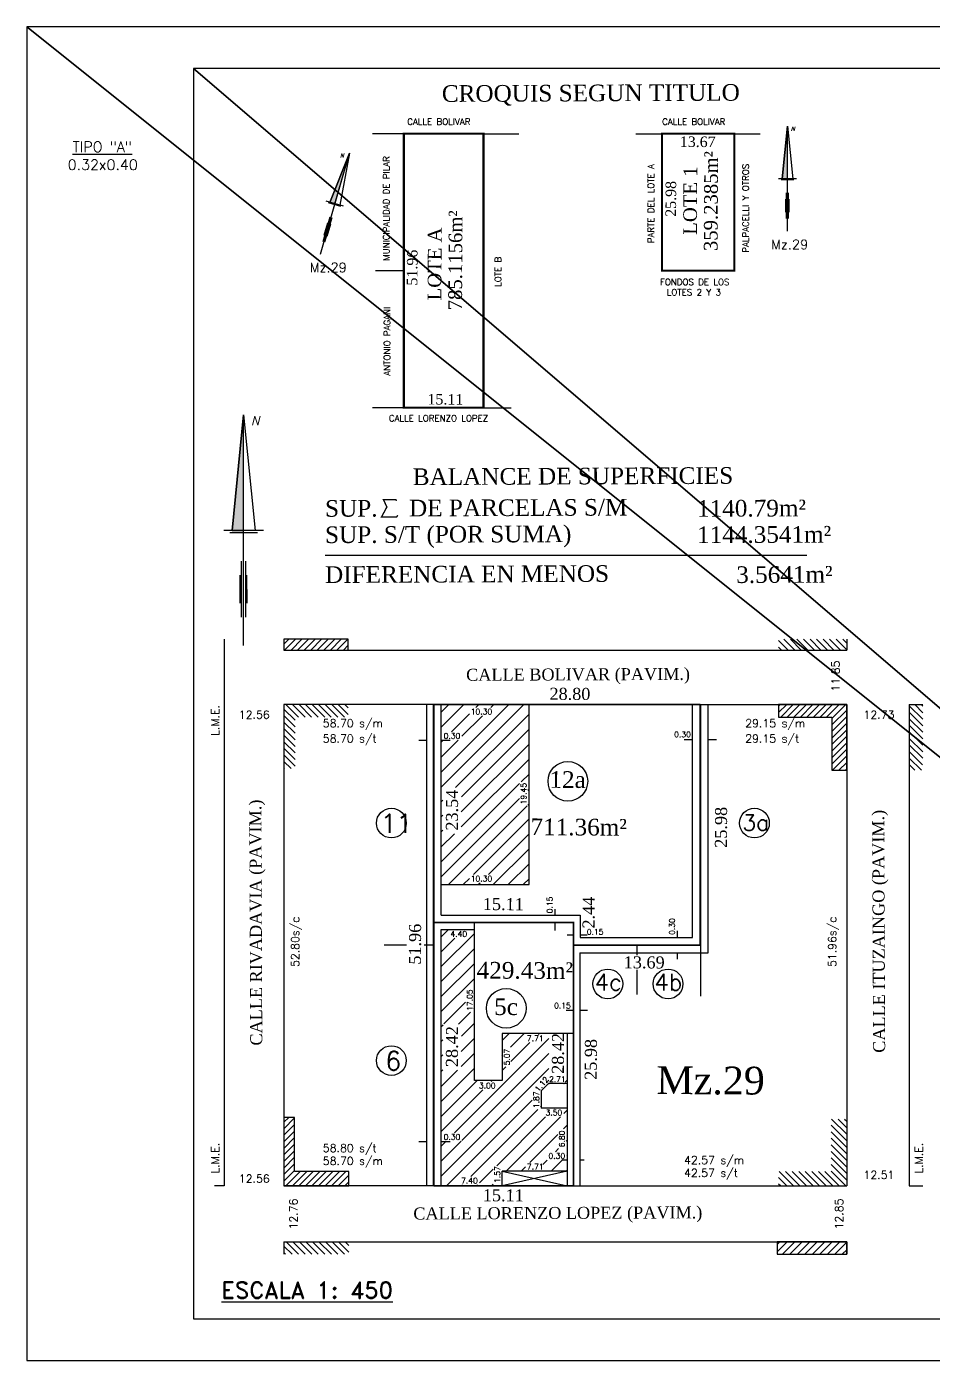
# Model space of a CAD drawing. Extents: x 18 to 418, y -9 to 311.
# Drawn here: x 18 to 235.5, y -9.4 to 310.6 of the extents above; entities that cross this region are included whole.
import ezdxf
from ezdxf.enums import TextEntityAlignment as Align

# ---------------------------------------------------------------- set-up
doc = ezdxf.new("R2010")
doc.units = 0
doc.linetypes.add('ACAD_ISO10W100', pattern=[18.5, 12, -3, 0.5, -3])
doc.layers.get('0').update_dxf_attribs({"linetype": 'CONTINUOUS'})
doc.layers.add('CARATULA', color=7, linetype='CONTINUOUS')
doc.layers.add('OTROS', color=3, linetype='CONTINUOUS')
doc.styles.add('ROMAND', font='romand.shx', dxfattribs={"height": 4})
doc.styles.add('STYLE1', font='simplex.shx')
doc.styles.add('STYLE2', font='italic.shx')
doc.styles.add('STYLE6', font='Times New Roman')
pattern_1 = [(45, (3108.493, 1582.2333), (-0.7856734, 0.7856734), [])]

# ---------------------------------------------------------------- blocks, each defined once
blk = doc.blocks.new('NORTH')
blk.add_hatch(color=256).paths.add_polyline_path([(371.3, 0), (185, 18.5), (185, 0)], flags=0)
for p, q in [((181.5, -22.2), (181.5, 22.2)), ((185, -31.9), (185, 31.9)), ((0, 0), (371.3, 0)), ((45.6, 3.5), (135.6, 3.5)), ((68.1, 5.5), (113.1, 5.5)), ((185, 18.5), (371.3, 0)), ((371.3, 0), (185, -18.5)), ((45.6, -3.5), (135.6, -3.5)), ((68.1, -5.5), (113.1, -5.5))]:
    blk.add_line(p, q)
blk.add_lwpolyline([(371.3, 0), (185, 18.5), (185, 0)], close=True)

msp = doc.modelspace()

# ---------------------------------------------------------------- hatches: boundary and pattern name
h = msp.add_hatch()
h.set_pattern_fill('ANSI31', color=256, scale=8.88888, angle=270, style=0, pattern_type=2)
h.set_pattern_definition([(315, (3108.493, 1582.2333), (0.7856734, 0.7856734), [])])
h.paths.add_polyline_path([(95.1, 147.96), (79.65, 147.96), (79.65, 132.57), (82.34, 132.57), (82.34, 144.94), (95.1, 144.94)], flags=0)
h.paths.add_polyline_path([(214.69, 163.65), (198.35, 163.65), (198.35, 161.04), (214.69, 161.04)], flags=0)
h.paths.add_polyline_path([(232.96, 147.96), (229.7, 147.96), (229.7, 132.19), (232.89, 132.19)], flags=0)
h.paths.add_polyline_path([(214.69, 48.49), (210.93, 48.49), (210.93, 35.93), (198.35, 35.93), (198.35, 32.49), (214.69, 32.49)], flags=0)
h.paths.add_polyline_path([(95.23, 19.03), (79.65, 19.03), (79.65, 16.06), (95.23, 16.06)], flags=0)
h = msp.add_hatch()
h.set_pattern_fill('ANSI31', color=256, scale=8.88888, style=0, pattern_type=2)
h.set_pattern_definition(pattern_1)
h.paths.add_polyline_path([(95.1, 163.65), (79.65, 163.65), (79.65, 161.04), (95.1, 161.04)], flags=0)
h = msp.add_hatch()
h.set_pattern_fill('ANSI31', color=256, scale=0.8, style=0, pattern_type=2)
h.paths.add_polyline_path([(138.46, 104.74), (138.46, 105.18), (117.39, 105.18), (117.39, 104.74)], flags=0)
h.paths.add_polyline_path([(117.39, 105.18), (129.89, 105.18), (124.15, 105.18), (124.15, 107.18), (117.39, 107.18), (117.39, 105.18)], flags=0)
h.paths.add_polyline_path([(129.89, 105.18), (138.46, 105.18), (138.46, 107.18), (138.46, 107.18), (124.15, 107.18), (129.89, 107.18)], flags=0)
h.paths.add_polyline_path([(117.39, 107.18), (138.46, 107.18), (138.46, 116.96), (117.39, 116.96)], flags=0)
h.paths.add_polyline_path([(117.39, 116.96), (122.19, 116.96), (117.78, 116.99), (117.84, 128.06), (117.39, 128.06), (117.39, 116.99)], flags=0)
h.paths.add_polyline_path([(122.19, 116.96), (138.46, 116.96), (138.46, 123.66), (122.23, 123.66)], flags=0)
h.paths.add_polyline_path([(122.23, 123.66), (138.16, 123.66), (136.16, 123.66), (136.16, 128.03), (136.16, 128.06), (117.84, 128.06), (122.25, 128.03), (122.23, 123.66)], flags=0)
h.paths.add_polyline_path([(138.16, 123.66), (138.46, 123.66), (138.46, 129.41), (138.46, 129.41), (136.16, 129.41), (138.16, 129.41)], flags=0)
h.paths.add_polyline_path([(117.39, 128.06), (136.16, 128.06), (136.16, 129.41), (117.39, 129.41)], flags=0)
h.paths.add_polyline_path([(117.39, 129.41), (138.46, 129.41), (138.46, 139.42), (117.39, 139.42)], flags=0)
h.paths.add_polyline_path([(117.39, 139.42), (122.38, 139.42), (117.65, 139.42), (117.65, 141.42), (117.39, 141.42), (117.39, 139.42)], flags=0)
h.paths.add_polyline_path([(122.38, 139.42), (138.46, 139.42), (138.46, 141.42), (138.46, 141.42), (117.65, 141.42), (122.38, 141.42)], flags=0)
h.paths.add_polyline_path([(117.39, 141.42), (138.46, 141.42), (138.46, 145.26), (117.39, 145.26)], flags=0)
h.paths.add_polyline_path([(117.39, 145.26), (129.89, 145.26), (124.15, 145.26), (124.15, 147.26), (117.39, 147.26), (117.39, 145.26)], flags=0)
h.paths.add_polyline_path([(129.89, 145.26), (138.46, 145.26), (138.46, 147.26), (138.46, 147.26), (124.15, 147.26), (129.89, 147.26)], flags=0)
h.paths.add_polyline_path([(117.39, 147.26), (138.46, 147.26), (138.46, 147.96), (117.39, 147.96)], flags=0)
h = msp.add_hatch()
h.set_pattern_fill('ANSI31', color=256, scale=8.88888, style=0, pattern_type=2)
h.set_pattern_definition(pattern_1)
h.paths.add_polyline_path([(214.69, 147.96), (198.35, 147.96), (198.35, 144.94), (211.11, 144.94), (211.11, 132.19), (214.69, 132.19)], flags=0)
h = msp.add_hatch()
h.set_pattern_fill('ANSI31', color=256, scale=0.8, style=0, pattern_type=2)
h.paths.add_polyline_path([(117.39, 32.49), (132.02, 32.49), (132.02, 32.71), (117.39, 32.71)], flags=0)
h.paths.add_polyline_path([(117.39, 32.71), (126.56, 32.71), (121.83, 32.71), (121.84, 34.71), (117.39, 34.71), (117.39, 32.71)], flags=0)
h.paths.add_polyline_path([(126.56, 32.71), (132.02, 32.71), (132.02, 32.83), (126.56, 32.83)], flags=0)
h.paths.add_polyline_path([(126.56, 32.83), (131.85, 32.83), (129.85, 32.83), (129.85, 34.71), (129.85, 34.71), (121.84, 34.71), (126.57, 34.71), (126.56, 32.83)], flags=0)
h.paths.add_polyline_path([(131.85, 32.83), (132.02, 32.83), (132.02, 35.98), (147.59, 35.98), (147.59, 36.07), (131.86, 36.07), (131.86, 35.98)], flags=0)
h.paths.add_polyline_path([(117.39, 34.71), (129.85, 34.71), (129.86, 37.31), (117.39, 37.31)], flags=0)
h.paths.add_polyline_path([(131.86, 36.07), (141.77, 36.07), (137.61, 36.07), (137.61, 37.31), (137.61, 37.31), (129.86, 37.31), (131.86, 37.31), (131.86, 36.07)], flags=0)
h.paths.add_polyline_path([(141.77, 36.07), (147.59, 36.07), (147.59, 38.07), (147.59, 38.07), (137.61, 38.07), (141.77, 38.07)], flags=0)
h.paths.add_polyline_path([(117.39, 37.31), (137.61, 37.31), (137.61, 38.07), (117.39, 38.07)], flags=0)
h.paths.add_polyline_path([(117.39, 38.07), (147.59, 38.07), (147.59, 38.65), (117.39, 38.65)], flags=0)
h.paths.add_polyline_path([(117.39, 38.65), (147.54, 38.65), (142.81, 38.65), (142.81, 40.65), (117.39, 40.65), (117.39, 38.65)], flags=0)
h.paths.add_polyline_path([(147.54, 38.65), (147.59, 38.65), (147.59, 40.65), (147.59, 40.65), (142.81, 40.65), (147.54, 40.65)], flags=0)
h.paths.add_polyline_path([(117.39, 40.65), (147.59, 40.65), (147.59, 41.4), (117.39, 41.4)], flags=0)
h.paths.add_polyline_path([(117.39, 41.4), (147.35, 41.4), (145.35, 41.4), (145.35, 43.19), (117.39, 43.19), (117.39, 41.4)], flags=0)
h.paths.add_polyline_path([(147.35, 41.4), (147.59, 41.4), (147.59, 46.13), (147.59, 46.13), (145.35, 46.13), (147.35, 46.13)], flags=0)
h.paths.add_polyline_path([(117.39, 43.19), (122.38, 43.19), (117.65, 43.19), (117.65, 45.19), (117.39, 45.19), (117.39, 43.19)], flags=0)
h.paths.add_polyline_path([(122.38, 43.19), (145.35, 43.19), (145.35, 45.19), (145.35, 45.19), (117.65, 45.19), (122.38, 45.19)], flags=0)
h.paths.add_polyline_path([(117.39, 45.19), (145.35, 45.19), (145.35, 46.13), (117.39, 46.13)], flags=0)
h.paths.add_polyline_path([(117.39, 46.13), (147.59, 46.13), (147.59, 49.03), (117.39, 49.03)], flags=0)
h.paths.add_polyline_path([(117.39, 49.03), (146.84, 49.03), (142.11, 49.03), (142.11, 50.79), (117.39, 50.79), (117.39, 49.03)], flags=0)
h.paths.add_polyline_path([(146.84, 49.03), (147.59, 49.03), (147.59, 51.03), (147.59, 51.03), (142.11, 51.03), (146.84, 51.03)], flags=0)
h.paths.add_polyline_path([(117.39, 50.79), (141.22, 50.79), (139.22, 50.79), (139.22, 55.26), (117.39, 55.26), (117.39, 50.79)], flags=0)
h.paths.add_polyline_path([(141.22, 50.79), (142.11, 50.79), (142.11, 51.03), (141.22, 51.03)], flags=0)
h.paths.add_polyline_path([(141.22, 51.03), (147.59, 51.03), (147.59, 51.09), (141.22, 51.09)], flags=0)
h.paths.add_polyline_path([(141.22, 51.09), (141.38, 51.09), (141.38, 54.98), (141.38, 55.16), (141.22, 54.98)], flags=0)
h.paths.add_polyline_path([(139.78, 55.26), (139.78, 55.26), (139.22, 55.26)], flags=0)
h.paths.add_polyline_path([(117.39, 55.26), (139.78, 55.26), (139.48, 55.52), (117.39, 55.52)], flags=0)
h.paths.add_polyline_path([(117.39, 55.52), (130.83, 55.52), (126.1, 55.52), (126.1, 57.52), (117.39, 57.52), (117.39, 55.52)], flags=0)
h.paths.add_polyline_path([(130.83, 55.52), (139.48, 55.52), (139.24, 55.73), (140.75, 57.52), (140.75, 57.52), (126.1, 57.52), (130.83, 57.52), (130.83, 55.73)], flags=0)
h.paths.add_polyline_path([(141.84, 55.71), (143.13, 57), (142.93, 57)], flags=0)
h.paths.add_polyline_path([(147.59, 57), (143.13, 57)], flags=0)
h.paths.add_polyline_path([(142.93, 57), (147.59, 57), (147.59, 57.06), (142.98, 57.06)], flags=0)
h.paths.add_polyline_path([(142.98, 57.06), (147.11, 57.06), (142.98, 57.06)], flags=0)
h.paths.add_polyline_path([(147.11, 57.06), (147.59, 57.06), (147.59, 58.59), (147.11, 58.6), (147.11, 58.59)], flags=0)
h.paths.add_polyline_path([(117.39, 57.52), (140.75, 57.52), (140.95, 57.76), (117.39, 57.76)], flags=0)
h.paths.add_polyline_path([(117.39, 57.76), (132.02, 57.76), (125.35, 57.76), (125.35, 60.22), (117.39, 60.22)], flags=0)
h.paths.add_polyline_path([(132.02, 57.76), (140.95, 57.76), (141.96, 58.95), (132.02, 58.95)], flags=0)
h.paths.add_polyline_path([(142.95, 58.12), (142.95, 58.95), (141.96, 58.95)], flags=0)
h.paths.add_polyline_path([(132.02, 58.95), (142.95, 58.95), (142.95, 59.06), (132.02, 59.06)], flags=0)
h.paths.add_polyline_path([(143.2, 59.06), (143.2, 59.06), (142.95, 59.06)], flags=0)
h.paths.add_polyline_path([(132.02, 59.06), (143.2, 59.06), (143.21, 61.05), (132.02, 61.05)], flags=0)
h.paths.add_polyline_path([(117.39, 60.22), (122.19, 60.22), (117.78, 60.24), (117.84, 71.31), (117.39, 71.31), (117.39, 60.24)], flags=0)
h.paths.add_polyline_path([(122.19, 60.22), (125.35, 60.22), (125.35, 71.29), (125.35, 71.31), (117.84, 71.31), (122.25, 71.29)], flags=0)
h.paths.add_polyline_path([(132.02, 61.05), (134.14, 61.05), (132.14, 61.05), (132.14, 65.78), (132.02, 65.78), (132.02, 61.05)], flags=0)
h.paths.add_polyline_path([(134.14, 61.05), (143.21, 61.05), (143.23, 65.78), (143.23, 65.78), (132.14, 65.78), (134.14, 65.78)], flags=0)
h.paths.add_polyline_path([(132.02, 65.78), (143.23, 65.78), (143.24, 66.85), (132.02, 66.85)], flags=0)
h.paths.add_polyline_path([(132.02, 66.85), (141.77, 66.85), (137.61, 66.85), (137.61, 68.85), (132.02, 68.85), (132.02, 66.85)], flags=0)
h.paths.add_polyline_path([(141.77, 66.85), (143.24, 66.85), (143.25, 68.85), (143.25, 68.85), (137.61, 68.85), (141.77, 68.85)], flags=0)
h.paths.add_polyline_path([(132.02, 68.85), (143.25, 68.85), (143.25, 69.02), (132.02, 69.02)], flags=0)
h.paths.add_polyline_path([(117.39, 71.31), (125.35, 71.31), (125.35, 74.12), (117.39, 74.12)], flags=0)
h.paths.add_polyline_path([(117.39, 74.12), (125.25, 74.12), (123.25, 74.12), (123.25, 79.87), (117.39, 79.87), (117.39, 74.12)], flags=0)
h.paths.add_polyline_path([(125.25, 74.12), (125.35, 74.12), (125.35, 79.87), (125.35, 79.87), (123.25, 79.87), (125.25, 79.87)], flags=0)
h.paths.add_polyline_path([(117.39, 79.87), (125.35, 79.87), (125.35, 91.89), (117.39, 91.89)], flags=0)
h.paths.add_polyline_path([(117.39, 91.89), (124.02, 91.89), (119.29, 91.89), (119.29, 93.89), (117.39, 93.89), (117.39, 91.89)], flags=0)
h.paths.add_polyline_path([(124.02, 91.89), (125.35, 91.89), (125.35, 93.89), (125.35, 93.89), (119.29, 93.89), (124.02, 93.89)], flags=0)
h.paths.add_polyline_path([(117.39, 93.89), (125.35, 93.89), (125.35, 93.99), (117.39, 93.99)], flags=0)
h = msp.add_hatch()
h.set_pattern_fill('ANSI31', color=256, scale=8.88888, style=0, pattern_type=2)
h.set_pattern_definition(pattern_1)
h.paths.add_polyline_path([(95.23, 35.93), (82.24, 35.93), (82.24, 48.9), (79.65, 48.9), (79.65, 32.49), (95.23, 32.49)], flags=0)
h = msp.add_hatch()
h.set_pattern_fill('ANSI31', color=256, scale=0.4, style=0, pattern_type=2)
h.paths.add_polyline_path([(214.69, 19.03), (198.03, 19.03), (198.03, 16.06), (214.69, 16.06)], flags=0)

# ---------------------------------------------------------------- linework, layer by layer
at = {"ltscale": 0.01}
for p, q in [((108.44, 284.91), (100.94, 284.91)), ((127.55, 284.91), (135.99, 284.91)), ((164.06, 284.91), (170.38, 284.91)), ((187.7, 284.91), (193.95, 284.91)), ((108.44, 252.05), (101.67, 252.05)), ((108.44, 219.18), (100.94, 219.18)), ((127.55, 219.18), (134.15, 219.18)), ((65.29, 163.65), (65.29, 32.49)), ((79.65, 163.65), (79.65, 161.04)), ((214.69, 163.65), (214.69, 161.04)), ((79.65, 161.04), (214.69, 161.04)), ((79.65, 147.96), (79.65, 32.49)), ((115.58, 147.96), (79.65, 147.96)), ((113.92, 32.49), (113.92, 147.96)), ((117.39, 97.43), (117.39, 147.96)), ((138.46, 104.74), (138.46, 147.96)), ((177.71, 92.09), (177.71, 147.96)), ((179.58, 147.96), (214.69, 147.96)), ((181.44, 88.36), (181.44, 147.96)), ((214.69, 147.96), (214.69, 32.49)), ((229.7, 147.96), (229.7, 32.49)), ((229.7, 147.96), (232.96, 147.96)), ((112.07, 139.37), (113.92, 139.37)), ((117.39, 139.37), (119.54, 139.37)), ((175.66, 139.54), (177.71, 139.54)), ((181.44, 139.54), (183.43, 139.54)), ((117.39, 104.74), (138.46, 104.74)), ((117.39, 97.43), (150.71, 97.43)), ((144.66, 98.83), (144.66, 97.43)), ((150.71, 97.43), (150.71, 92.09)), ((117.39, 32.49), (117.39, 93.99)), ((117.39, 93.99), (125.35, 93.99)), ((125.35, 57.76), (125.35, 95.65)), ((144.66, 95.65), (144.66, 93.7)), ((174.01, 93.62), (174.01, 92.09)), ((109.07, 90.22), (103.68, 90.22)), ((115.58, 90.22), (113.29, 90.22)), ((150.71, 92.09), (177.71, 92.09)), ((164.36, 90.22), (164.36, 87.81)), ((179.58, 90.22), (179.58, 78.01)), ((150.68, 88.36), (150.68, 32.49)), ((150.68, 88.36), (181.44, 88.36)), ((174.01, 88.36), (174.01, 86.84)), ((164.36, 84.28), (164.36, 78.42)), ((147.39, 74.64), (149.15, 74.64)), ((150.68, 74.64), (152.53, 74.64)), ((149.15, 69.02), (132.02, 69.02)), ((132.02, 69.02), (132.02, 57.76)), ((147.59, 69.02), (147.59, 32.49)), ((132.02, 57.76), (125.35, 57.76)), ((141.38, 55.25), (143.13, 57)), ((141.38, 55.25), (141.38, 51.09)), ((147.59, 57), (143.13, 57)), ((147.59, 51.09), (141.38, 51.09)), ((112.07, 43.14), (113.92, 43.14)), ((117.39, 43.14), (119.54, 43.14)), ((146.31, 38.69), (147.59, 38.69)), ((150.68, 38.69), (151.71, 38.69)), ((147.59, 35.98), (132.02, 32.49)), ((132.02, 35.98), (147.59, 32.49)), ((147.59, 35.98), (132.02, 35.98)), ((132.02, 32.49), (132.02, 35.98)), ((65.29, 32.49), (63.01, 32.49)), ((115.58, 32.49), (79.65, 32.49)), ((149.15, 32.49), (214.69, 32.49)), ((229.7, 32.49), (232.96, 32.49)), ((79.65, 19.03), (214.69, 19.03)), ((79.65, 19.03), (79.65, 16.06)), ((214.69, 19.03), (214.69, 16.06))]:
    msp.add_line(p, q, dxfattribs=at)
for p, q in [((89.54, 183.77), (205.13, 183.77)), ((147.62, 92.67), (149.15, 92.67)), ((150.71, 92.67), (152.4, 92.67))]:
    msp.add_line(p, q)
for points in [[(108.44, 284.91, 0.5, 0.5, 0), (127.55, 284.91, 0.5, 0.5, 0), (127.55, 219.18, 0.5, 0.5, 0), (108.44, 219.18, 0.5, 0.5, 0)], [(170.38, 284.91, 0.5, 0.5, 0), (187.7, 284.91, 0.5, 0.5, 0), (187.7, 252.05, 0.5, 0.5, 0), (170.38, 252.05, 0.5, 0.5, 0)]]:
    msp.add_lwpolyline(points, format="xyseb", close=True, dxfattribs=at)
msp.add_lwpolyline([(106.98, 193.37, 0.327, 0.327, 0), (106.71, 192.98, 0.327, 0.327, 0), (103.09, 192.98, 0.327, 0.327, 0), (104.36, 195.35, 0.327, 0.327, 0), (103.55, 197.11, 0.327, 0.327, 0), (106.51, 197.11, 0.327, 0.327, 0), (106.69, 196.83, 0.327, 0.327, 0)], format="xyseb")
for points in [[(95.1, 163.65), (79.65, 163.65), (79.65, 161.04), (95.1, 161.04)], [(214.69, 147.96), (198.35, 147.96), (198.35, 144.94), (211.11, 144.94), (211.11, 132.19), (214.69, 132.19)], [(95.23, 35.93), (82.24, 35.93), (82.24, 48.9), (79.65, 48.9), (79.65, 32.49), (95.23, 32.49)]]:
    msp.add_lwpolyline(points, close=True, dxfattribs=at)
for points in [[(115.58, 147.96, 0.444, 0.444, 0), (179.58, 147.96, 0.444, 0.444, 0)], [(149.15, 90.22, 0.444, 0.444, 0), (149.15, 95.65, 0.444, 0.444, 0), (115.58, 95.65, 0.444, 0.444, 0)], [(149.15, 90.22, 0.444, 0.444, 0), (149.15, 69.02, 0.444, 0.444, 0)], [(149.15, 32.49, 0.444, 0.444, 0), (115.58, 32.49, 0.444, 0.444, 0)]]:
    msp.add_lwpolyline(points, format="xyseb", dxfattribs=at)
at = {"linetype": 'ACAD_ISO10W100', "ltscale": 0.5}
for points in [[(115.58, 95.65, 0.444, 0.444, 0), (115.58, 147.96, 0.444, 0.444, 0)], [(179.58, 147.96, 0.444, 0.444, 0), (179.58, 90.22, 0.444, 0.444, 0), (149.15, 90.22, 0.444, 0.444, 0)], [(115.58, 32.49, 0.444, 0.444, 0), (115.58, 95.65, 0.444, 0.444, 0)], [(149.15, 69.02, 0.444, 0.444, 0), (149.15, 32.49, 0.444, 0.444, 0)]]:
    msp.add_lwpolyline(points, format="xyseb", dxfattribs=at)
msp.add_lwpolyline([(214.69, 19.03), (198.03, 19.03), (198.03, 16.06), (214.69, 16.06)], close=True)
at = {"ltscale": 0.01}
for centre, radius in [((147.78, 129.53), 4.76), ((105.44, 119.52), 3.57), ((192.54, 119.52), 3.57), ((157.36, 80.91), 3.57), ((171.81, 80.91), 3.57), ((133, 75.07), 4.76), ((105.44, 62.52), 3.57)]:
    msp.add_circle(centre, radius, dxfattribs=at)

# ---------------------------------------------------------------- block references
for p, xscale, yscale, zscale, rotation in [((200.49, 261.51), 0.06792943709924483, 0.06792943709925203, 0.06792943709919722, 90.05253922837298), ((88.43, 256.03), 0.06792943709924483, 0.06792943709925203, 0.06792943709919722, 73.98393434047128), ((70, 162.1), 0.1491641834233442, 0.14916418342336, 0.14916418342323967, 90.05253922837298)]:
    msp.add_blockref('NORTH', p, dxfattribs=dict(xscale=xscale, yscale=yscale, zscale=zscale, rotation=rotation))

# ---------------------------------------------------------------- texts
at = {"linetype": 'CONTINUOUS', "ltscale": 0.01}
for s, height, rotation, style, p in [('CROQUIS SEGUN TITULO', 4, 0.2378, 'STYLE6', (117.55, 292.55)), ('CALLE BOLIVAR', 1.518, 359.9899, 'STYLE1', (109.25, 287.05)), ('CALLE BOLIVAR', 1.518, 359.9899, 'STYLE1', (170.4, 287.05)), ('13.67', 2.53, 359.6998, 'STYLE6', (174.63, 281.75)), ('MUNICIPALIDAD DE PILAR', 1.518, 89.9899, 'STYLE1', (104.96, 254.43)), ('359.2385m²', 3.289, 89.6998, 'STYLE6', (183.68, 256.75)), ('PARTE DEL LOTE A', 1.518, 89.9899, 'STYLE1', (168.45, 258.64)), ('LOTE 1', 3.289, 89.6998, 'STYLE6', (178.73, 260.66)), ('PALPACELLI Y OTROS', 1.518, 89.9899, 'STYLE1', (191.19, 256.36)), ('25.98', 2.53, 89.6998, 'STYLE6', (173.72, 264.98)), ('785.1156m²', 3.289, 89.6998, 'STYLE6', (122.37, 242.54)), ('LOTE A', 3.289, 89.6998, 'STYLE6', (117.42, 244.91)), ('Mz.29', 2.277, 359.9899, 'STYLE1', (196.56, 257.22)), ('51.96', 2.53, 89.6998, 'STYLE6', (111.67, 248.48)), ('Mz.29', 2.277, 359.9899, 'STYLE1', (85.87, 251.7)), ('LOTE B', 1.518, 89.9899, 'STYLE1', (131.79, 248.17)), ('FONDOS DE LOS', 1.518, 359.9899, 'STYLE1', (169.88, 248.57)), ('LOTES 2 Y 3', 1.518, 359.9899, 'STYLE1', (171.51, 246.13)), ('ANTONIO PAGANI', 1.518, 89.9899, 'STYLE1', (105.17, 226.86)), ('15.11', 2.53, 359.6998, 'STYLE6', (114.1, 219.96)), ('CALLE LORENZO LOPEZ', 1.518, 359.9899, 'STYLE1', (104.85, 215.9)), ('BALANCE DE SUPERFICIES', 4, 0.2378, 'STYLE6', (110.58, 200.61)), ('SUP.     DE PARCELAS S/M', 4, 0.2378, 'STYLE6', (89.54, 193.01)), ('1140.79m²', 4, 0.2378, 'STYLE6', (178.78, 193.01)), ('SUP. S/T (POR SUMA)', 4, 0.2378, 'STYLE6', (89.54, 186.69)), ('1144.3541m²', 4, 0.2378, 'STYLE6', (178.78, 186.69)), ('DIFERENCIA EN MENOS', 4, 0.2378, 'STYLE6', (89.54, 177.12)), ('3.5641m²', 4, 0.2378, 'STYLE6', (188.18, 177.12)), ('CALLE BOLIVAR (PAVIM.)', 2.8889, 0.2378, 'STYLE6', (123.39, 153.64)), ('11.85', 1.92, 89.9899, 'STYLE1', (212.97, 151.09)), ('28.80', 2.889, 359.6998, 'STYLE6', (143.36, 149.1)), ('L.M.E.', 1.92, 89.9899, 'STYLE1', (64.11, 140.42)), ('12.56', 1.92, 359.9899, 'STYLE1', (68.85, 144.56)), ('58.70 s/m', 1.92, 359.9899, 'STYLE1', (89, 142.5)), ('10.30', 1.333, 359.9899, 'STYLE1', (124.48, 145.59)), ('29.15 s/m', 1.92, 359.9899, 'STYLE1', (190.33, 142.5)), ('12.73', 1.92, 359.9899, 'STYLE1', (218.71, 144.56)), ('58.70 s/t', 1.92, 359.9899, 'STYLE1', (89, 138.84)), ('0.30', 1.333, 359.9899, 'STYLE1', (117.98, 139.76)), ('0.30', 1.333, 359.9899, 'STYLE1', (173.28, 140.11)), ('29.15 s/t', 1.92, 359.9899, 'STYLE1', (190.33, 138.84)), ('12a', 4, 359.6998, 'STYLE6', (143.35, 127.98)), ('19.45', 1.333, 89.9899, 'STYLE1', (137.83, 124)), ('CALLE RIVADAVIA (PAVIM.)', 2.8889, 90.2378, 'STYLE6', (74.48, 66.13)), ('23.54', 2.889, 89.6998, 'STYLE6', (121.4, 117.7)), ('11', 4.444, 359.9899, 'STYLE1', (102.86, 117.17)), ('25.98', 2.889, 89.6998, 'STYLE6', (185.93, 113.58)), ('CALLE ITUZAINGO (PAVIM.)', 2.8889, 90.2378, 'STYLE6', (223.9, 64.4)), ('711.36m²', 4, 359.6998, 'STYLE6', (138.81, 116.62)), ('3a', 3.811, 359.9899, 'STYLE1', (189.69, 117.72)), ('10.30', 1.333, 359.9899, 'STYLE1', (124.48, 105.52)), ('15.11', 2.889, 359.6998, 'STYLE6', (127.38, 98.65)), ('0.15', 1.333, 89.9899, 'STYLE1', (144.1, 97.85)), ('2.44', 2.889, 89.6998, 'STYLE6', (154.18, 94.2)), ('52.80s/c', 1.92, 89.9899, 'STYLE1', (83.32, 84.98)), ('0.30', 1.333, 89.9899, 'STYLE1', (173.45, 92.67)), ('51.96s/c', 1.92, 89.9899, 'STYLE1', (212.16, 84.98)), ('51.96', 2.889, 89.6998, 'STYLE6', (112.52, 85.54)), ('4.40', 1.333, 359.9899, 'STYLE1', (119.62, 92.22)), ('0.15', 1.333, 359.9899, 'STYLE1', (152.32, 92.74)), ('13.69', 2.889, 359.6998, 'STYLE6', (161.18, 84.67)), ('429.43m²', 4, 359.6998, 'STYLE6', (125.89, 82.22)), ('4c', 4.011, 359.9899, 'STYLE1', (154.22, 79.36)), ('4b', 4.011, 359.9899, 'STYLE1', (168.57, 79.36)), ('17.05', 1.333, 89.9899, 'STYLE1', (124.92, 74.45)), ('5c', 4, 359.6998, 'STYLE6', (130.08, 73.47)), ('0.15', 1.333, 359.9899, 'STYLE1', (144.49, 75.05)), ('28.42', 2.889, 89.6998, 'STYLE6', (121.4, 60.96)), ('7.71', 1.333, 359.9899, 'STYLE1', (137.95, 67.18)), ('28.42', 2.889, 89.6998, 'STYLE6', (146.82, 59.33)), ('25.98', 2.889, 89.6998, 'STYLE6', (154.71, 57.89)), ('6', 4.44, 359.9899, 'STYLE1', (103.99, 60.25)), ('5.07', 1.333, 89.9899, 'STYLE1', (133.81, 61.38)), ('Mz.29', 6.667, 359.6998, 'STYLE6', (169.01, 54.51)), ('1.12', 1.333, 49.848, 'STYLE1', (140.72, 54.91)), ('2.71', 1.333, 359.9899, 'STYLE1', (143.28, 57.39)), ('3.00', 1.333, 359.9899, 'STYLE1', (126.43, 55.85)), ('1.87', 1.333, 89.9899, 'STYLE1', (140.88, 51.12)), ('3.50', 1.333, 359.9899, 'STYLE1', (142.44, 49.36)), ('0.30', 1.333, 359.9899, 'STYLE1', (117.98, 43.53)), ('6.80', 1.333, 89.9899, 'STYLE1', (147.01, 41.73)), ('L.M.E.', 1.92, 89.9899, 'STYLE1', (64.11, 35.4)), ('58.80 s/t', 1.92, 359.9899, 'STYLE1', (89, 40.58)), ('L.M.E.', 1.92, 89.9899, 'STYLE1', (232.92, 35.4)), ('58.70 s/m', 1.92, 359.9899, 'STYLE1', (89, 37.48)), ('0.30', 1.333, 359.9899, 'STYLE1', (143.14, 38.98)), ('42.57 s/m', 1.92, 359.9899, 'STYLE1', (175.65, 37.7)), ('1.57', 1.333, 89.9899, 'STYLE1', (131.52, 33.17)), ('7.71', 1.333, 359.9899, 'STYLE1', (137.95, 36.4)), ('42.57 s/t', 1.92, 359.9899, 'STYLE1', (175.65, 34.6)), ('12.51', 1.92, 359.9899, 'STYLE1', (218.71, 34.14)), ('12.56', 1.92, 359.9899, 'STYLE1', (68.85, 33.24)), ('7.40', 1.333, 359.9899, 'STYLE1', (122.17, 33.04)), ('12.76', 1.92, 89.9899, 'STYLE1', (82.91, 22.01)), ('15.11', 2.889, 359.6998, 'STYLE6', (127.38, 28.79)), ('12.85', 1.92, 89.9899, 'STYLE1', (213.8, 22.01)), ('CALLE LORENZO LOPEZ (PAVIM.)', 2.8889, 0.2378, 'STYLE6', (110.72, 24.38))]:
    msp.add_text(s, height=height, rotation=rotation, dxfattribs=dict(at, style=style)).set_placement(p)
at = {"style": 'STYLE2'}
for height, p in [(0.991, (201.28, 285.3)), (0.991, (93.12, 278.9)), (2.18, (71.73, 214.35))]:
    msp.add_text('N', height=height, rotation=359.9767, dxfattribs=at).set_placement(p, align=Align.BOTTOM_LEFT)
at = {"layer": 'CARATULA', "color": 2, "style": 'ROMAND'}
for s, p in [('%%uTIPO "A"', (28.97, 280.53)), ('0.32x0.40', (27.79, 276.23))]:
    msp.add_text(s, height=2.5, dxfattribs=at).set_placement(p)
at = {"layer": 'CARATULA', "color": 3, "linetype": 'CONTINUOUS', "style": 'ROMAND'}
msp.add_text('%%UESCALA 1: 450', height=4, dxfattribs=at).set_placement((64.66, 5.45))

# ---------------------------------------------------------------- meshes
at = {"layer": 'CARATULA', "color": 1, "linetype": 'CONTINUOUS'}
mesh = msp.add_polyface(dxfattribs=at)
corners = [(17.95, 310.6), (17.95, -9.4), (417.95, -9.4), (417.95, 310.6)]
mesh.append_faces([[corners[k] for k in face] for face in [(3, 0, 2, 3)]], dxfattribs={"vtx1": -1, "color": 1})
mesh.append_faces([[corners[k] for k in face] for face in [(0, 1, 2, 0)]], dxfattribs={"vtx2": -1, "color": 1})
at = {"layer": 'OTROS', "color": 8, "linetype": 'CONTINUOUS'}
mesh = msp.add_polyface(dxfattribs=at)
corners = [(57.95, 300.6), (57.95, 0.6), (407.95, 0.6), (407.95, 300.6)]
mesh.append_faces([[corners[k] for k in face] for face in [(3, 0, 2, 3)]], dxfattribs={"vtx1": -1, "color": 8})
mesh.append_faces([[corners[k] for k in face] for face in [(0, 1, 2, 0)]], dxfattribs={"vtx2": -1, "color": 8})

doc.saveas('drawing.dxf')
